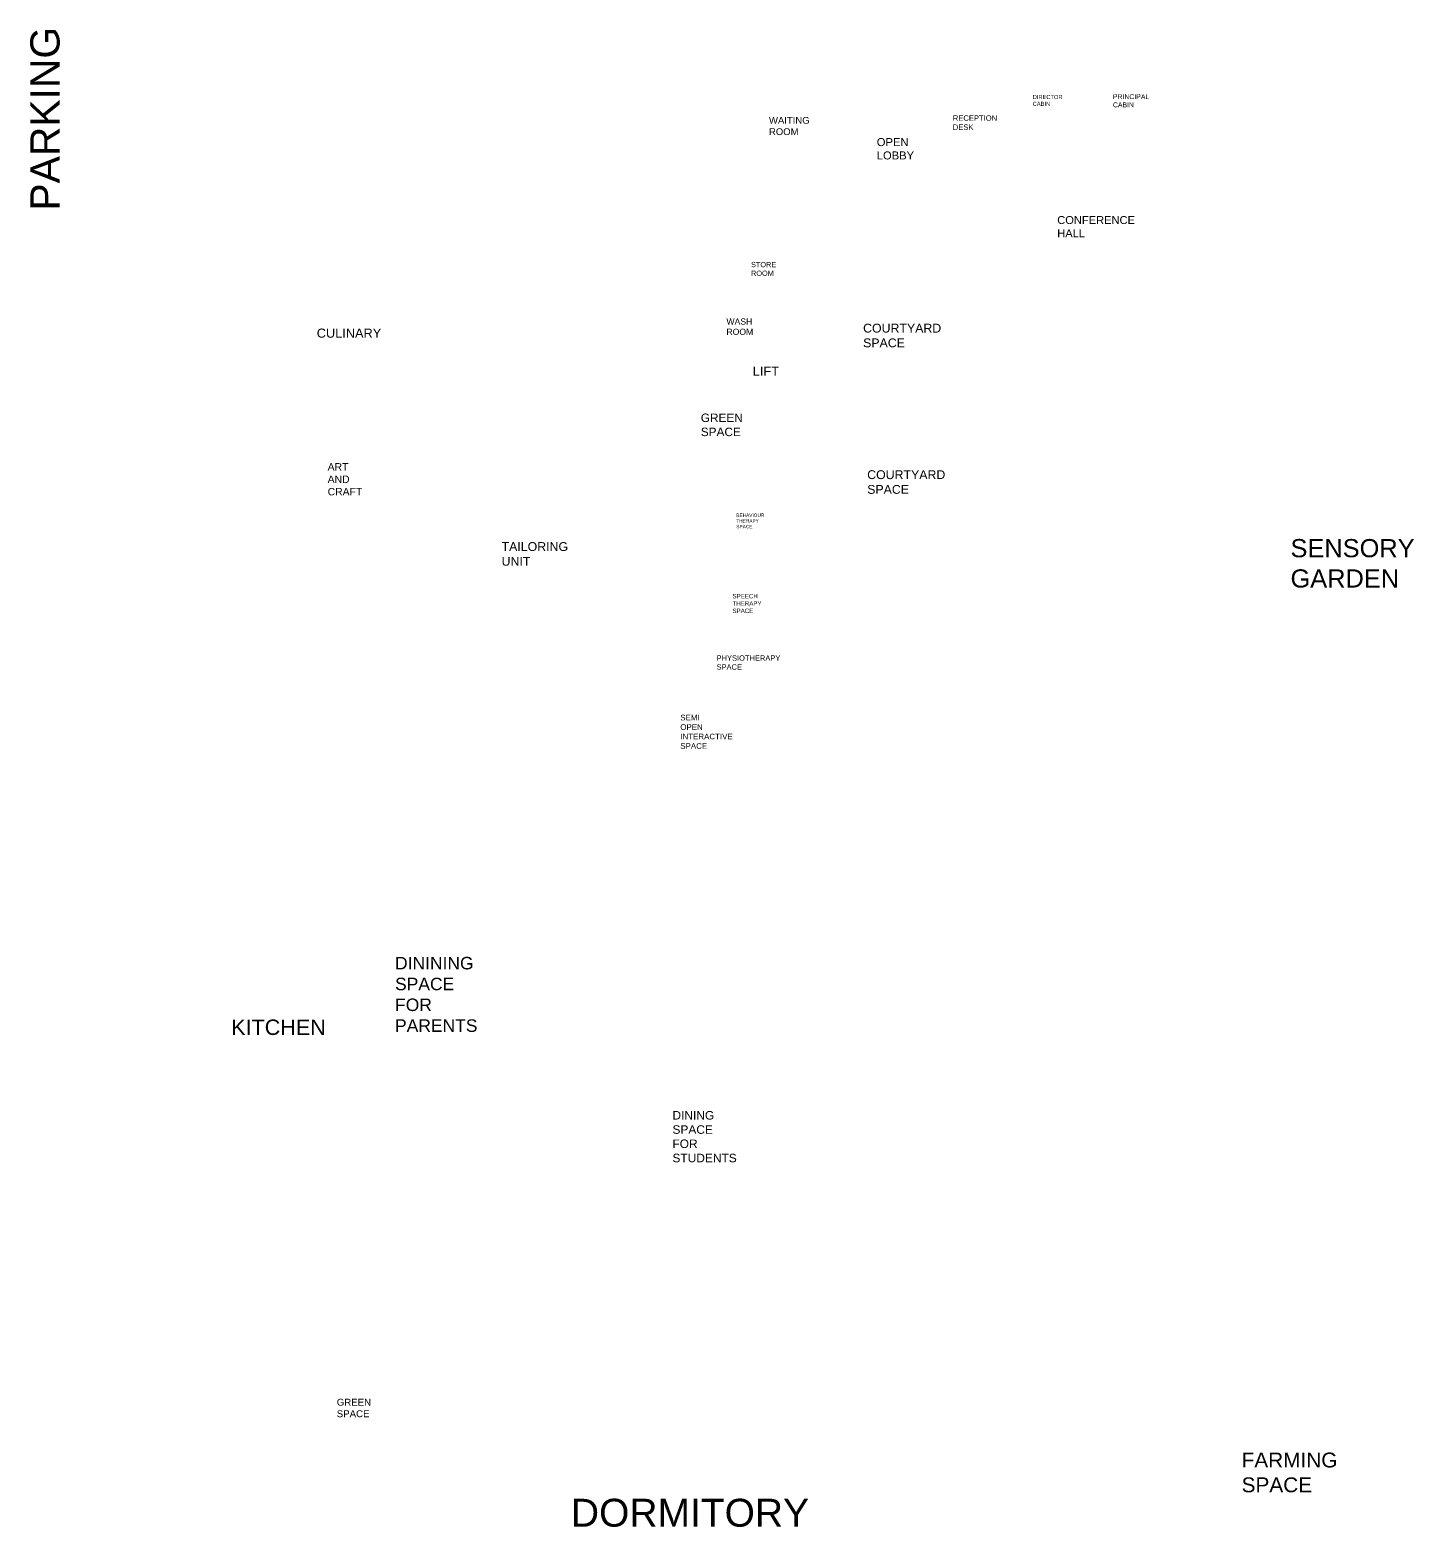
# Model space of a CAD drawing. Header units: metres. Extents: x -353 to 1688, y -477 to 135.
# Drawn here: x 893.1 to 944.8, y -322.4 to -266.5 of the extents above; entities that cross this region are included whole.
import ezdxf

# ---------------------------------------------------------------- set-up
doc = ezdxf.new("R2010")
doc.units = ezdxf.units.M
doc.header["$MEASUREMENT"] = 0
doc.layers.add('TEXT', color=141, linetype='Continuous', plot=False)
doc.styles.get("Standard").update_dxf_attribs({"font": 'arial.ttf'})

msp = doc.modelspace()

# ---------------------------------------------------------------- texts
at = {"layer": 'TEXT', "insert": (893.11254, -273.28181), "char_height": 1.090517, "attachment_point": 1, "rotation": 90}
msp.add_mtext_dynamic_manual_height_columns('PARKING', width=0.5066842, gutter_width=5.45258, heights=[0], dxfattribs=at)
at = {"layer": 'TEXT', "attachment_point": 1}
for s, width, gutter_width, insert, char_height in [('DIRECTOR CABIN', 0.1302692, 0.76391, (930.52533, -268.9674), 0.1527823), ('PRINCIPAL CABIN', 0.2373658, 0.92025, (933.51996, -268.93708), 0.1840499), ('WAITING ROOM', 0.0860672, 1.26912, (920.68215, -269.78667), 0.2538235), ('RECEPTION DESK ', 0.0515614, 1.01461, (927.54424, -269.72768), 0.202921), ('OPEN LOBBY', 0.0693657, 1.49379, (924.70613, -270.57597), 0.298757), ('CONFERENCE HALL', 0.1550482, 1.48327, (931.44215, -273.48717), 0.2966546), ('STORE ROOM', 0.1611636, 0.97574, (920.01267, -275.1996), 0.195148), ('CULINARY', 0.1061548, 1.70466, (903.80143, -277.68618), 0.340932), ('WASH ROOM', 0.0661561, 1.15076, (919.0945, -277.30828), 0.230152), ('COURTYARD SPACE', 0.2376075, 1.64801, (924.19568, -277.50526), 0.3296019), ('LIFT', 0.1646572, 1.70623, (920.07685, -279.10615), 0.341246), ('GREEN SPACE', 0.0752314, 1.5772, (918.13722, -280.85832), 0.3154397), ('ART AND CRAFT', 0.2055841, 1.3894, (904.20825, -282.70802), 0.2778806), ('COURTYARD SPACE', 0.2376075, 1.64801, (924.34796, -282.9739), 0.3296019), ('BEHAVIOUR THERAPY SPACE', 0.0649805, 0.63609, (919.46275, -284.58767), 0.1272186), ('SENSORY GARDEN', 0.469782, 3.39108, (940.1486, -285.54237), 0.6782154), ('TAILORING UNIT', 0.0262967, 1.64879, (910.70102, -285.65766), 0.3297588), ('SPEECH THERAPY SPACE', 0.2742639, 0.82157, (919.32022, -287.59152), 0.1643146), ('PHYSIOTHERAPY SPACE', 0.0600503, 1.00245, (918.72548, -289.88297), 0.2004892), ('SEMI OPEN INTERACTIVE SPACE', 0.0741932, 1.05927, (917.37207, -292.09952), 0.2118534), ('DININING SPACE FOR PARENTS', 0.2130062, 2.33139, (906.72491, -301.13739), 0.4662783), ('KITCHEN', 0.3875285, 2.87962, (900.6076, -303.47581), 0.575925), ('DINING SPACE FOR STUDENTS', 0.1826553, 1.59435, (917.07887, -306.89048), 0.3188702), ('GREEN SPACE', 0.386157, 1.2902, (904.54845, -317.63045), 0.258039), ('FARMING SPACE', 0.0644033, 2.7769, (938.32396, -319.63892), 0.5553807), ('DORMITORY', 0.506128, 5.20671, (913.28914, -321.36262), 1.041343)]:
    msp.add_mtext_dynamic_manual_height_columns(s, width=width, gutter_width=gutter_width, heights=[0], dxfattribs=dict(at, insert=insert, char_height=char_height))

doc.saveas('drawing.dxf')
